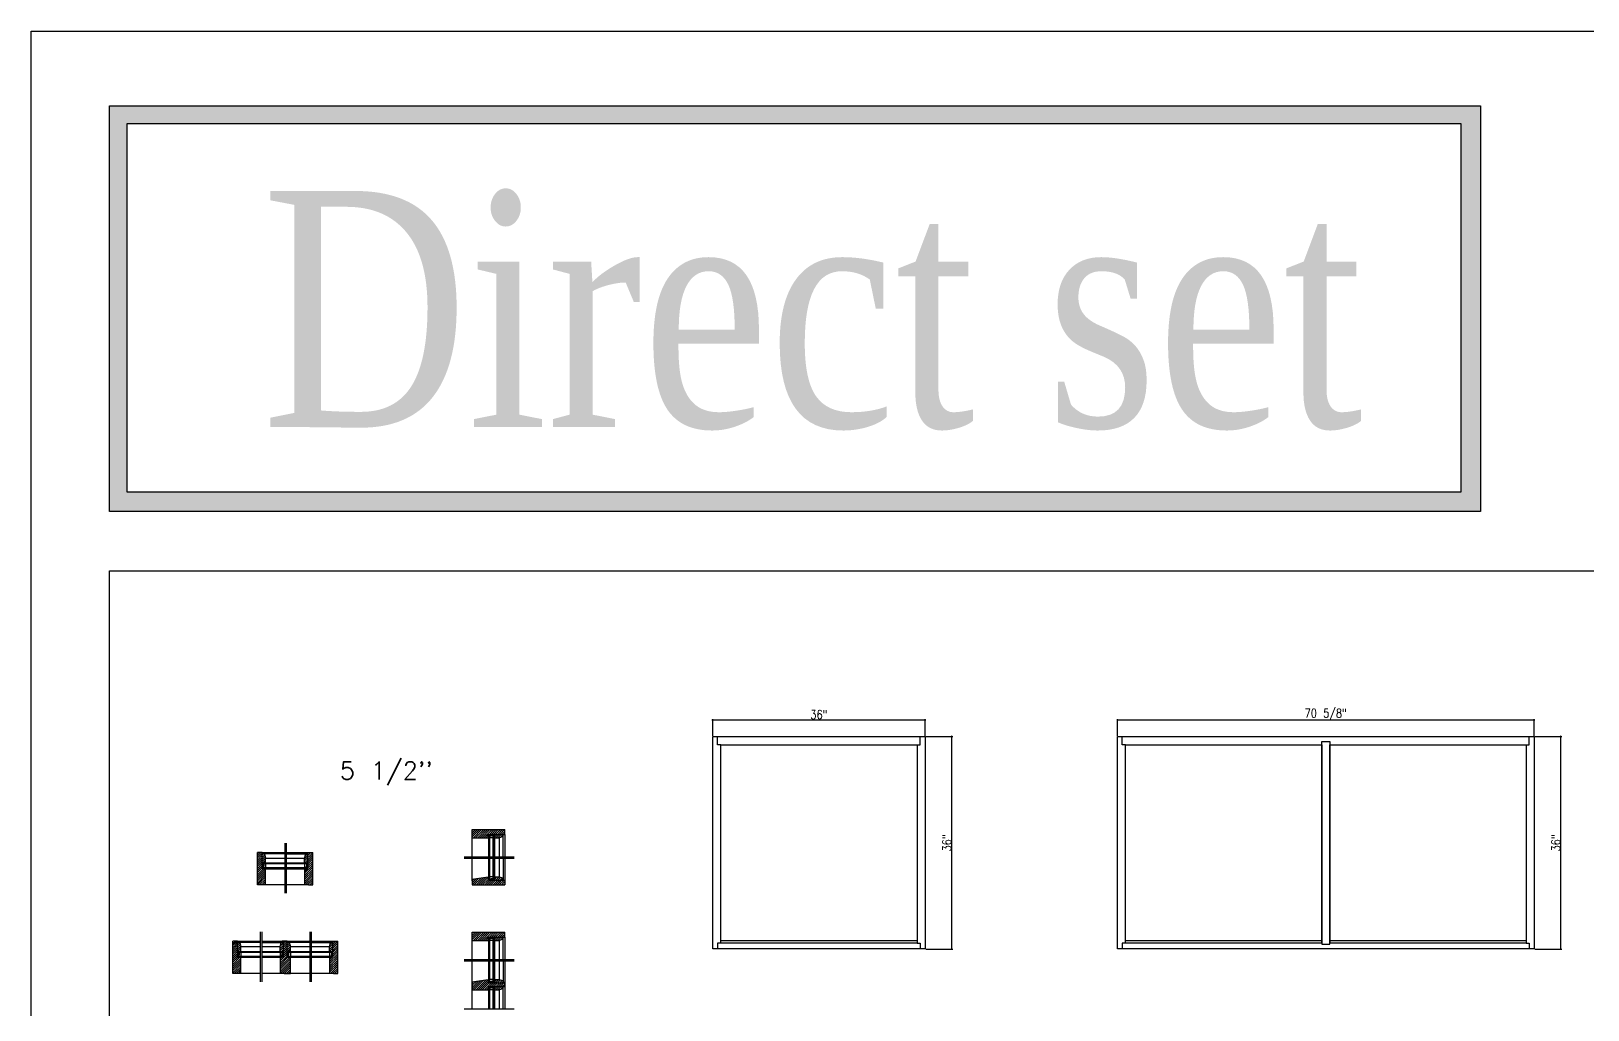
# Model space of a CAD drawing. Header units: inches. Extents: x 1985 to 11287, y 379 to 3234.
# Drawn here: x 8345 to 8608.8, y 1003.9 to 1169.7 of the extents above; entities that cross this region are included whole.
import ezdxf

# ---------------------------------------------------------------- set-up
doc = ezdxf.new("R2010")
doc.units = ezdxf.units.IN
doc.header["$MEASUREMENT"] = 0
doc.layers.get('0').update_dxf_attribs({"linetype": 'CONTINUOUS'})
doc.layers.get('Defpoints').update_dxf_attribs({"linetype": 'CONTINUOUS'})
for name, color, linetype in [('COTE1-1 99', 7, 'CONTINUOUS'), ('detail 99', 30, 'CONTINUOUS'), ('elevation 99', 7, 'CONTINUOUS'), ('glass 99', 6, 'CONTINUOUS'), ('glazing tape 99', 7, 'CONTINUOUS'), ('hatch 99', 1, 'CONTINUOUS'), ('separation 99', 3, 'CONTINUOUS'), ('wood detail 99', 7, 'CONTINUOUS')]:
    doc.layers.add(name, color=color, linetype=linetype)
doc.styles.get("Standard").update_dxf_attribs({"font": 'txt.shx', "width": 0.8})
doc.styles.add('Times', font='times.ttf', dxfattribs={"width": 0.8})
doc.dimstyles.new('Elevation', dxfattribs={"dimscale": 2, "dimtxt": 0.75, "dimasz": 0.0625, "dimexe": 0.0625, "dimexo": 0.0625, "dimgap": 0.0625, "dimtad": 1, "dimdec": 5, "dimzin": 0, "dimdsep": 46, "dimlunit": 5, "dimtxsty": 'Standard', "dimblk1": 'OBLIQUE', "dimblk2": 'OBLIQUE', "dimsah": 1, "dimcen": 2, "dimdle": 0.0625, "dimclrd": 1, "dimclre": 1, "dimadec": 1, "dimazin": 0, "dimtfac": 0.375, "dimtdec": 5, "dimtmove": 0, "dimatfit": 3, "dimldrblk": 'OBLIQUE', "dimfxl": 1, "dimfrac": 2, "dimtolj": 1, "dimtzin": 0, "dimarcsym": 0})
pattern_1 = [(45, (8056.90585, 887.4128), (-0.1767767, 0.1767767), [])]
pattern_2 = [(45, (8074.6241, 887.4128), (-0.1767767, 0.1767767), [])]
pattern_3 = [(45, (8070.4631, 887.4128), (-0.1767767, 0.1767767), [])]

# ---------------------------------------------------------------- blocks, each defined once
blk = doc.blocks.new('_OBLIQUE')
at = {"color": 0, "linetype": 'ByBlock'}
blk.add_line((-0.5, -0.5), (0.5, 0.5), dxfattribs=at)
blk = doc.blocks.new('*D8')
at = {"layer": 'COTE1-1 99', "color": 1, "lineweight": -2, "transparency": 16777216}
for p, q in [((8460.36, 1053.01), (8496.61, 1053.01)), ((8460.49, 1050.29), (8460.49, 1053.13)), ((8496.49, 1050.29), (8496.49, 1053.13))]:
    blk.add_line(p, q, dxfattribs=at)
at = {"layer": 'Defpoints', "color": 0, "transparency": 16777216}
for p in [(8496.49, 1053.01), (8460.49, 1050.16), (8496.49, 1050.16)]:
    blk.add_point(p, dxfattribs=at)
at = {"layer": 'COTE1-1 99', "color": 1, "lineweight": -2, "transparency": 16777216, "xscale": 0.125, "yscale": 0.125, "zscale": 0.125, "rotation": 180}
blk.add_blockref('_OBLIQUE', (8460.49, 1053.01), dxfattribs=at)
at = {"layer": 'COTE1-1 99', "color": 1, "lineweight": -2, "transparency": 16777216, "xscale": 0.125, "yscale": 0.125, "zscale": 0.125}
blk.add_blockref('_OBLIQUE', (8496.49, 1053.01), dxfattribs=at)
at = {"layer": 'COTE1-1 99', "color": 0, "transparency": 16777216, "insert": (8478.49, 1053.88), "char_height": 1.5, "attachment_point": 5}
blk.add_mtext('\\A1;36"', dxfattribs=at)
blk = doc.blocks.new('*D9')
at = {"layer": 'COTE1-1 99', "color": 1, "lineweight": -2, "transparency": 16777216}
for p, q in [((8496.61, 1050.16), (8501.16, 1050.16)), ((8501.04, 1014.04), (8501.04, 1050.29)), ((8496.61, 1014.16), (8501.16, 1014.16))]:
    blk.add_line(p, q, dxfattribs=at)
at = {"layer": 'Defpoints', "color": 0, "transparency": 16777216}
for p in [(8496.49, 1050.16), (8501.04, 1050.16), (8496.49, 1014.16)]:
    blk.add_point(p, dxfattribs=at)
at = {"layer": 'COTE1-1 99', "color": 1, "lineweight": -2, "transparency": 16777216, "xscale": 0.125, "yscale": 0.125, "zscale": 0.125}
for p, rotation in [((8501.04, 1050.16), 90), ((8501.04, 1014.16), 270)]:
    blk.add_blockref('_OBLIQUE', p, dxfattribs=dict(at, rotation=rotation))
at = {"layer": 'COTE1-1 99', "color": 0, "transparency": 16777216, "insert": (8500.16, 1032.16), "char_height": 1.5, "attachment_point": 5, "rotation": 90}
blk.add_mtext('\\A1;36"', dxfattribs=at)
blk = doc.blocks.new('*D10')
at = {"layer": 'COTE1-1 99', "color": 1, "lineweight": -2, "transparency": 16777216}
for p, q in [((8528.95, 1053.01), (8599.82, 1053.01)), ((8529.07, 1050.29), (8529.07, 1053.13)), ((8599.7, 1050.29), (8599.7, 1053.13))]:
    blk.add_line(p, q, dxfattribs=at)
at = {"layer": 'Defpoints', "color": 0, "transparency": 16777216}
for p in [(8599.7, 1053.01), (8529.07, 1050.16), (8599.7, 1050.16)]:
    blk.add_point(p, dxfattribs=at)
at = {"layer": 'COTE1-1 99', "color": 1, "lineweight": -2, "transparency": 16777216, "xscale": 0.125, "yscale": 0.125, "zscale": 0.125, "rotation": 180}
blk.add_blockref('_OBLIQUE', (8529.07, 1053.01), dxfattribs=at)
at = {"layer": 'COTE1-1 99', "color": 1, "lineweight": -2, "transparency": 16777216, "xscale": 0.125, "yscale": 0.125, "zscale": 0.125}
blk.add_blockref('_OBLIQUE', (8599.7, 1053.01), dxfattribs=at)
at = {"layer": 'COTE1-1 99', "color": 0, "transparency": 16777216, "insert": (8564.39, 1053.88), "char_height": 1.5, "attachment_point": 5}
blk.add_mtext('\\A1;70 5/8"', dxfattribs=at)
blk = doc.blocks.new('*D12')
at = {"layer": 'COTE1-1 99', "color": 1, "lineweight": -2, "transparency": 16777216}
for p, q in [((8599.82, 1050.16), (8604.38, 1050.16)), ((8604.25, 1014.04), (8604.25, 1050.29)), ((8599.82, 1014.16), (8604.38, 1014.16))]:
    blk.add_line(p, q, dxfattribs=at)
at = {"layer": 'Defpoints', "color": 0, "transparency": 16777216}
for p in [(8599.7, 1050.16), (8604.25, 1050.16), (8599.7, 1014.16)]:
    blk.add_point(p, dxfattribs=at)
at = {"layer": 'COTE1-1 99', "color": 1, "lineweight": -2, "transparency": 16777216, "xscale": 0.125, "yscale": 0.125, "zscale": 0.125}
for p, rotation in [((8604.25, 1050.16), 90), ((8604.25, 1014.16), 270)]:
    blk.add_blockref('_OBLIQUE', p, dxfattribs=dict(at, rotation=rotation))
at = {"layer": 'COTE1-1 99', "color": 0, "transparency": 16777216, "insert": (8603.38, 1032.16), "char_height": 1.5, "attachment_point": 5, "rotation": 90}
blk.add_mtext('\\A1;36"', dxfattribs=at)

msp = doc.modelspace()

# ---------------------------------------------------------------- hatches: boundary and pattern name
at = {"layer": 'glazing tape 99'}
h = msp.add_hatch(color=7, dxfattribs=at)
h.paths.add_polyline_path([(8423.488349, 1033.520261), (8423.425849, 1033.520261), (8423.425849, 1033.020261), (8423.488349, 1033.020261), (8423.488349, 1033.057153)])
h.paths.add_polyline_path([(8422.550849, 1033.520261), (8422.488349, 1033.520261), (8422.488349, 1033.020261), (8422.550849, 1033.020261)])
h = msp.add_hatch(color=7, dxfattribs=at)
h.paths.add_polyline_path([(8384.198121, 1028.764176), (8384.198121, 1028.701676), (8384.698121, 1028.701676), (8384.698121, 1028.764176), (8384.661229, 1028.764176)])
h.paths.add_polyline_path([(8384.198121, 1027.826676), (8384.198121, 1027.764176), (8384.698121, 1027.764176), (8384.698121, 1027.826676)])
h = msp.add_hatch(color=7, dxfattribs=at)
h.paths.add_polyline_path([(8391.36606, 1028.764176), (8391.329167, 1028.764176), (8391.329167, 1028.701676), (8391.829167, 1028.701676), (8391.829167, 1028.764176)])
h.paths.add_polyline_path([(8391.329167, 1027.826676), (8391.329167, 1027.764176), (8391.610477, 1027.764176), (8391.829167, 1027.764176), (8391.829167, 1027.826676)])
h = msp.add_hatch(color=7, dxfattribs=at)
h.paths.add_polyline_path([(8423.488349, 1026.352322), (8423.488349, 1026.389214), (8423.425849, 1026.389214), (8423.425849, 1025.889214), (8423.488349, 1025.889214)])
h.paths.add_polyline_path([(8422.550849, 1026.389214), (8422.488349, 1026.389214), (8422.488349, 1026.107905), (8422.488349, 1025.889214), (8422.550849, 1025.889214)])
h = msp.add_hatch(color=7, dxfattribs=at)
h.paths.add_polyline_path([(8423.488349, 1016.124756), (8423.425849, 1016.124756), (8423.425849, 1015.624756), (8423.488349, 1015.624756), (8423.488349, 1015.661648)])
h.paths.add_polyline_path([(8422.550849, 1016.124756), (8422.488349, 1016.124756), (8422.488349, 1015.624756), (8422.550849, 1015.624756)])
h = msp.add_hatch(color=7, dxfattribs=at)
h.paths.add_polyline_path([(8380.037131, 1013.762787), (8380.037131, 1013.700287), (8380.537131, 1013.700287), (8380.537131, 1013.762787), (8380.500238, 1013.762787)])
h.paths.add_polyline_path([(8380.037131, 1012.825287), (8380.037131, 1012.762787), (8380.537131, 1012.762787), (8380.537131, 1012.825287)])
h = msp.add_hatch(color=7, dxfattribs=at)
h.paths.add_polyline_path([(8387.205069, 1013.762787), (8387.168177, 1013.762787), (8387.168177, 1013.700287), (8387.668177, 1013.700287), (8387.668177, 1013.762787)])
h.paths.add_polyline_path([(8387.168177, 1012.825287), (8387.168177, 1012.762787), (8387.449487, 1012.762787), (8387.668177, 1012.762787), (8387.668177, 1012.825287)])
h = msp.add_hatch(color=7, dxfattribs=at)
h.paths.add_polyline_path([(8388.418204, 1013.762787), (8388.418204, 1013.700287), (8388.918204, 1013.700287), (8388.918204, 1013.762787), (8388.881312, 1013.762787)])
h.paths.add_polyline_path([(8388.418204, 1012.825287), (8388.418204, 1012.762787), (8388.918204, 1012.762787), (8388.918204, 1012.825287)])
h = msp.add_hatch(color=7, dxfattribs=at)
h.paths.add_polyline_path([(8395.586143, 1013.762787), (8395.549251, 1013.762787), (8395.549251, 1013.700287), (8396.049251, 1013.700287), (8396.049251, 1013.762787)])
h.paths.add_polyline_path([(8395.549251, 1012.825287), (8395.549251, 1012.762787), (8395.83056, 1012.762787), (8396.049251, 1012.762787), (8396.049251, 1012.825287)])
h = msp.add_hatch(color=7, dxfattribs=at)
h.paths.add_polyline_path([(8423.488349, 1008.956817), (8423.488349, 1008.993709), (8423.425849, 1008.993709), (8423.425849, 1008.493709), (8423.488349, 1008.493709)])
h.paths.add_polyline_path([(8422.550849, 1008.993709), (8422.488349, 1008.993709), (8422.488349, 1008.7124), (8422.488349, 1008.493709), (8422.550849, 1008.493709)])
h = msp.add_hatch(color=7, dxfattribs=at)
h.paths.add_polyline_path([(8423.488349, 1007.743682), (8423.425849, 1007.743682), (8423.425849, 1007.243682), (8423.488349, 1007.243682), (8423.488349, 1007.280575)])
h.paths.add_polyline_path([(8422.550849, 1007.743682), (8422.488349, 1007.743682), (8422.488349, 1007.243682), (8422.550849, 1007.243682)])
at = {"layer": 'hatch 99'}
h = msp.add_hatch(dxfattribs=at)
h.set_pattern_fill('ANSI31', color=256, scale=2, style=0)
h.set_pattern_definition(pattern_1)
h.paths.add_polyline_path([(8422.488349, 1033.020261), (8422.488349, 1033.582753), (8425.238361, 1033.582753), (8425.238361, 1034.395261), (8419.738361, 1034.395261), (8419.738361, 1033.020261)])
h = msp.add_hatch(dxfattribs=at)
h.set_pattern_fill('ANSI31', color=256, scale=2, style=0)
h.set_pattern_definition([(45, (8755.11508, 1560.61708), (-0.1767767, 0.1767767), [])])
h.paths.add_polyline_path([(8424.988349, 1033.582753), (8423.488349, 1033.582753), (8423.488349, 1033.057153), (8423.488349, 1033.020261), (8424.30017, 1033.020261), (8424.988349, 1033.207753)])
h = msp.add_hatch(dxfattribs=at)
h.set_pattern_fill('ANSI31', color=256, scale=2, style=0)
h.set_pattern_definition(pattern_2)
h.paths.add_polyline_path([(8384.698121, 1027.764176), (8384.135629, 1027.764176), (8384.135629, 1030.514188), (8383.323121, 1030.514188), (8383.323121, 1025.014188), (8384.698121, 1025.014188)])
h = msp.add_hatch(dxfattribs=at)
h.set_pattern_fill('ANSI31', color=256, scale=2, style=0)
h.set_pattern_definition(pattern_2)
h.paths.add_polyline_path([(8384.135629, 1030.264176), (8384.135629, 1028.764176), (8384.661229, 1028.764176), (8384.698121, 1028.764176), (8384.698121, 1029.575997), (8384.510629, 1030.264176)])
h = msp.add_hatch(dxfattribs=at)
h.set_pattern_fill('ANSI31', color=256, scale=2, style=0)
h.set_pattern_definition(pattern_2)
h.paths.add_polyline_path([(8391.329167, 1029.575997), (8391.329167, 1028.764176), (8391.533949, 1028.764176), (8391.89166, 1028.764176), (8391.89166, 1030.264176), (8391.51666, 1030.264176)], flags=17)
h.paths.add_polyline_path([(8392.704194, 1030.514188), (8391.89166, 1030.514188), (8391.89166, 1029.365988), (8391.89166, 1027.764176), (8391.329167, 1027.764176), (8391.329167, 1025.014188), (8392.007553, 1025.014188), (8392.704194, 1025.014188)])
h = msp.add_hatch(dxfattribs=at)
h.set_pattern_fill('ANSI31', color=256, scale=2, style=0)
h.set_pattern_definition(pattern_1)
h.paths.add_polyline_path([(8425.238361, 1025.826722), (8424.090161, 1025.826722), (8422.488349, 1025.826722), (8422.488349, 1026.389214), (8419.738361, 1026.014188), (8419.738361, 1025.710829), (8419.738361, 1025.014188), (8425.238361, 1025.014188)])
h.paths.add_polyline_path([(8424.988349, 1026.201722), (8424.30017, 1026.389214), (8423.488349, 1026.389214), (8423.488349, 1026.184432), (8423.488349, 1025.826722), (8424.988349, 1025.826722)], flags=17)
h = msp.add_hatch(dxfattribs=at)
h.set_pattern_fill('ANSI31', color=256, scale=2, style=0)
h.set_pattern_definition([(45, (8056.90585, 870.01728), (-0.1767767, 0.1767767), [])])
h.paths.add_polyline_path([(8422.488349, 1015.624756), (8422.488349, 1016.187248), (8425.238361, 1016.187248), (8425.238361, 1016.999756), (8419.738361, 1016.999756), (8419.738361, 1015.624756)])
h = msp.add_hatch(dxfattribs=at)
h.set_pattern_fill('ANSI31', color=256, scale=2, style=0)
h.set_pattern_definition([(45, (8755.11508, 1543.22157), (-0.1767767, 0.1767767), [])])
h.paths.add_polyline_path([(8424.988349, 1016.187248), (8423.488349, 1016.187248), (8423.488349, 1015.661648), (8423.488349, 1015.624756), (8424.30017, 1015.624756), (8424.988349, 1015.812248)])
h = msp.add_hatch(dxfattribs=at)
h.set_pattern_fill('ANSI31', color=256, scale=2, style=0)
h.set_pattern_definition(pattern_3)
h.paths.add_polyline_path([(8380.537131, 1012.762787), (8379.974638, 1012.762787), (8379.974638, 1015.512798), (8379.162131, 1015.512798), (8379.162131, 1010.012798), (8380.537131, 1010.012798)])
h = msp.add_hatch(dxfattribs=at)
h.set_pattern_fill('ANSI31', color=256, scale=2, style=0)
h.set_pattern_definition(pattern_3)
h.paths.add_polyline_path([(8379.974638, 1015.262787), (8379.974638, 1013.762787), (8380.500238, 1013.762787), (8380.537131, 1013.762787), (8380.537131, 1014.574608), (8380.349638, 1015.262787)])
h = msp.add_hatch(dxfattribs=at)
h.set_pattern_fill('ANSI31', color=256, scale=2, style=0)
h.set_pattern_definition(pattern_3)
h.paths.add_polyline_path([(8387.730669, 1015.262787), (8387.355669, 1015.262787), (8387.168177, 1014.574608), (8387.168177, 1013.762787), (8387.372959, 1013.762787), (8387.730669, 1013.762787)])
h.paths.add_polyline_path([(8388.355712, 1015.512798), (8387.730669, 1015.512798), (8387.730669, 1014.364598), (8387.730669, 1012.762787), (8387.168177, 1012.762787), (8387.168177, 1010.012798), (8387.846562, 1010.012798), (8388.918204, 1010.012798), (8388.918204, 1012.762787), (8388.355712, 1012.762787)])
h.paths.add_polyline_path([(8388.918204, 1014.574608), (8388.730712, 1015.262787), (8388.355712, 1015.262787), (8388.355712, 1013.762787), (8388.881312, 1013.762787), (8388.918204, 1013.762787)], flags=17)
h = msp.add_hatch(dxfattribs=at)
h.set_pattern_fill('ANSI31', color=256, scale=2, style=0)
h.set_pattern_definition([(45, (8078.84417, 872.4114), (-0.1767767, 0.1767767), [])])
h.paths.add_polyline_path([(8395.549251, 1014.574608), (8395.549251, 1013.762787), (8395.754032, 1013.762787), (8396.111743, 1013.762787), (8396.111743, 1015.262787), (8395.736743, 1015.262787)])
h.paths.add_polyline_path([(8396.924277, 1015.512798), (8396.111743, 1015.512798), (8396.111743, 1014.364598), (8396.111743, 1012.762787), (8395.549251, 1012.762787), (8395.549251, 1010.012798), (8396.227636, 1010.012798), (8396.924277, 1010.012798)])
h = msp.add_hatch(dxfattribs=at)
h.set_pattern_fill('ANSI31', color=256, scale=2, style=0)
h.set_pattern_definition(pattern_2)
h.paths.add_polyline_path([(8422.488349, 1007.806175), (8425.238361, 1007.806175), (8425.238361, 1008.431217), (8424.090161, 1008.431217), (8422.488349, 1008.431217), (8422.488349, 1008.993709), (8419.738361, 1008.618682), (8419.738361, 1007.243682), (8422.488349, 1007.243682)])
h.paths.add_polyline_path([(8424.988349, 1008.431217), (8424.988349, 1008.806217), (8424.30017, 1008.993709), (8423.488349, 1008.993709), (8423.488349, 1008.788927), (8423.488349, 1008.431217)], flags=16)
h = msp.add_hatch(dxfattribs=at)
h.set_pattern_fill('ANSI31', color=256, scale=2, style=0)
h.set_pattern_definition([(45, (8755.11508, 1534.8405), (-0.1767767, 0.1767767), [])])
h.paths.add_polyline_path([(8424.988349, 1007.806175), (8423.488349, 1007.806175), (8423.488349, 1007.280575), (8423.488349, 1007.243682), (8424.30017, 1007.243682), (8424.988349, 1007.431175)])
at = {"layer": 'separation 99'}
h = msp.add_hatch(color=256, dxfattribs=at)
h.paths.add_polyline_path([(8358.251435, 1157.024259), (8358.251435, 1088.325818), (8590.625099, 1088.325818), (8590.625099, 1157.024259)])
h.paths.add_polyline_path([(8587.264822, 1154.039083), (8587.264822, 1091.583681), (8361.236611, 1091.583681), (8361.236611, 1154.039083)], flags=16)

# ---------------------------------------------------------------- linework, layer by layer
at = {"layer": 'elevation 99'}
for p, q in [((8460.485542, 1050.164872), (8496.485542, 1050.164872)), ((8460.485542, 1014.164872), (8460.485542, 1050.164872)), ((8461.296863, 1048.789872), (8461.296863, 1050.164872)), ((8495.674222, 1048.789872), (8495.674222, 1050.164872)), ((8496.485542, 1050.164872), (8496.485542, 1014.164872)), ((8529.074327, 1050.164872), (8599.699327, 1050.164872)), ((8529.074327, 1014.164872), (8529.074327, 1050.164872)), ((8529.885647, 1048.789872), (8529.885647, 1050.164872)), ((8598.888006, 1048.789872), (8598.888006, 1050.164872)), ((8599.699327, 1050.164872), (8599.699327, 1014.164872)), ((8461.859363, 1048.789872), (8461.296863, 1048.789872)), ((8461.859363, 1048.789872), (8495.111722, 1048.789872)), ((8461.860542, 1015.164872), (8461.859363, 1048.789872)), ((8495.111722, 1048.789872), (8495.110542, 1015.164872)), ((8495.111722, 1048.789872), (8495.674222, 1048.789872)), ((8530.448147, 1048.789872), (8529.885647, 1048.789872)), ((8530.448147, 1048.789872), (8563.700506, 1048.789872)), ((8530.449327, 1015.164872), (8530.448147, 1048.789872)), ((8563.700506, 1048.789872), (8563.69932, 1014.977372)), ((8563.699327, 1049.352372), (8565.074327, 1049.352372)), ((8563.699327, 1015.164872), (8563.699327, 1049.352372)), ((8565.073147, 1048.789872), (8598.325506, 1048.789872)), ((8565.074333, 1014.977372), (8565.073147, 1048.789872)), ((8565.074327, 1049.352372), (8565.074327, 1015.164872)), ((8598.325506, 1048.789872), (8598.324327, 1015.164872)), ((8598.325506, 1048.789872), (8598.888006, 1048.789872)), ((8496.485542, 1014.164872), (8460.485542, 1014.164872)), ((8461.860542, 1015.164872), (8461.298042, 1015.164872)), ((8461.298042, 1015.164872), (8461.298042, 1014.164872)), ((8495.110542, 1015.539872), (8461.860542, 1015.539872)), ((8495.110542, 1015.164872), (8461.860542, 1015.164872)), ((8495.110542, 1015.164872), (8495.673042, 1015.164872)), ((8495.673042, 1015.164872), (8495.673042, 1014.164872)), ((8565.074327, 1014.164872), (8529.074327, 1014.164872)), ((8530.449327, 1015.164872), (8529.886827, 1015.164872)), ((8529.886827, 1015.164872), (8529.886827, 1014.164872)), ((8563.699327, 1015.539872), (8530.449327, 1015.539872)), ((8563.699327, 1015.164872), (8530.449327, 1015.164872)), ((8563.69932, 1014.977372), (8565.074333, 1014.977372)), ((8599.699327, 1014.164872), (8563.699327, 1014.164872)), ((8598.324327, 1015.539872), (8565.074327, 1015.539872)), ((8598.324327, 1015.164872), (8565.074327, 1015.164872)), ((8598.324327, 1015.164872), (8598.886827, 1015.164872)), ((8598.886827, 1015.164872), (8598.886827, 1014.164872))]:
    msp.add_line(p, q, dxfattribs=at)
at = {"layer": 'glass 99', "color": 6}
for p, q in [((8422.550849, 1033.520261), (8422.550849, 1029.752648)), ((8422.550849, 1033.489053), (8423.425849, 1033.489053)), ((8422.675849, 1033.489053), (8422.675849, 1029.752648)), ((8422.705841, 1033.332733), (8422.675849, 1033.23935)), ((8423.300849, 1033.020261), (8422.675849, 1033.020261)), ((8422.705841, 1033.332733), (8422.925849, 1033.332733)), ((8423.270858, 1033.332733), (8422.925849, 1033.332733)), ((8423.270858, 1033.332733), (8423.300849, 1033.23935)), ((8423.300849, 1029.752648), (8423.300849, 1033.489053)), ((8423.425849, 1029.752648), (8423.425849, 1033.520261)), ((8422.550849, 1029.502648), (8422.550849, 1026.112688)), ((8422.675849, 1029.502648), (8422.675849, 1025.920422)), ((8423.300849, 1025.920422), (8423.300849, 1029.502648)), ((8423.425849, 1025.889214), (8423.425849, 1029.502648)), ((8387.965734, 1028.701676), (8384.198121, 1028.701676)), ((8384.198121, 1027.826676), (8387.965734, 1027.826676)), ((8384.229329, 1027.826676), (8384.229329, 1028.701676)), ((8387.965734, 1028.576676), (8384.229329, 1028.576676)), ((8384.229329, 1027.951676), (8387.965734, 1027.951676)), ((8384.385648, 1028.546684), (8384.479031, 1028.576676)), ((8384.385648, 1028.546684), (8384.385648, 1028.201676)), ((8384.385648, 1027.981667), (8384.385648, 1028.201676)), ((8384.385648, 1027.981667), (8384.479031, 1027.951676)), ((8384.698121, 1028.576676), (8384.698121, 1027.951676)), ((8391.829167, 1028.701676), (8388.215734, 1028.701676)), ((8391.79796, 1028.576676), (8388.215734, 1028.576676)), ((8388.215734, 1027.951676), (8391.79796, 1027.951676)), ((8388.215734, 1027.826676), (8391.605694, 1027.826676)), ((8391.329167, 1028.576676), (8391.329167, 1027.951676)), ((8391.64164, 1028.546684), (8391.548257, 1028.576676)), ((8391.64164, 1027.981667), (8391.548257, 1027.951676)), ((8391.64164, 1028.546684), (8391.64164, 1028.201676)), ((8391.64164, 1027.981667), (8391.64164, 1028.201676)), ((8391.79796, 1027.826676), (8391.79796, 1028.701676)), ((8423.300849, 1026.389214), (8422.675849, 1026.389214)), ((8422.550849, 1025.920422), (8423.425849, 1025.920422)), ((8422.705841, 1026.076742), (8422.675849, 1026.170124)), ((8422.705841, 1026.076742), (8422.925849, 1026.076742)), ((8423.270858, 1026.076742), (8422.925849, 1026.076742)), ((8423.270858, 1026.076742), (8423.300849, 1026.170124)), ((8422.550849, 1016.124756), (8422.550849, 1012.357142)), ((8422.550849, 1016.093548), (8423.425849, 1016.093548)), ((8422.675849, 1016.093548), (8422.675849, 1012.357142)), ((8422.705841, 1015.937228), (8422.675849, 1015.843845)), ((8422.705841, 1015.937228), (8422.925849, 1015.937228)), ((8423.270858, 1015.937228), (8422.925849, 1015.937228)), ((8423.270858, 1015.937228), (8423.300849, 1015.843845)), ((8423.300849, 1012.357142), (8423.300849, 1016.093548)), ((8423.425849, 1012.357142), (8423.425849, 1016.124756)), ((8383.804744, 1013.700287), (8380.037131, 1013.700287)), ((8380.068338, 1012.825287), (8380.068338, 1013.700287)), ((8383.804744, 1013.575287), (8380.068338, 1013.575287)), ((8380.224658, 1013.545295), (8380.318041, 1013.575287)), ((8380.224658, 1013.545295), (8380.224658, 1013.200287)), ((8380.224658, 1012.980278), (8380.224658, 1013.200287)), ((8380.537131, 1013.575287), (8380.537131, 1012.950287)), ((8387.668177, 1013.700287), (8384.054744, 1013.700287)), ((8387.636969, 1013.575287), (8384.054744, 1013.575287)), ((8387.168177, 1013.575287), (8387.168177, 1012.950287)), ((8387.48065, 1013.545295), (8387.387267, 1013.575287)), ((8387.48065, 1013.545295), (8387.48065, 1013.200287)), ((8387.48065, 1012.980278), (8387.48065, 1013.200287)), ((8387.636969, 1012.825287), (8387.636969, 1013.700287)), ((8392.185817, 1013.700287), (8388.418204, 1013.700287)), ((8388.449412, 1012.825287), (8388.449412, 1013.700287)), ((8392.185817, 1013.575287), (8388.449412, 1013.575287)), ((8388.605731, 1013.545295), (8388.699114, 1013.575287)), ((8388.605731, 1013.545295), (8388.605731, 1013.200287)), ((8388.605731, 1012.980278), (8388.605731, 1013.200287)), ((8388.918204, 1013.575287), (8388.918204, 1012.950287)), ((8396.049251, 1013.700287), (8392.435817, 1013.700287)), ((8396.018043, 1013.575287), (8392.435817, 1013.575287)), ((8395.549251, 1013.575287), (8395.549251, 1012.950287)), ((8395.861723, 1013.545295), (8395.76834, 1013.575287)), ((8395.861723, 1013.545295), (8395.861723, 1013.200287)), ((8395.861723, 1012.980278), (8395.861723, 1013.200287)), ((8396.018043, 1012.825287), (8396.018043, 1013.700287)), ((8423.300849, 1015.624756), (8422.675849, 1015.624756)), ((8380.037131, 1012.825287), (8383.804744, 1012.825287)), ((8380.068338, 1012.950287), (8383.804744, 1012.950287)), ((8380.224658, 1012.980278), (8380.318041, 1012.950287)), ((8384.054744, 1012.950287), (8387.636969, 1012.950287)), ((8384.054744, 1012.825287), (8387.444704, 1012.825287)), ((8387.48065, 1012.980278), (8387.387267, 1012.950287)), ((8388.418204, 1012.825287), (8392.185817, 1012.825287)), ((8388.449412, 1012.950287), (8392.185817, 1012.950287)), ((8388.605731, 1012.980278), (8388.699114, 1012.950287)), ((8392.435817, 1012.950287), (8396.018043, 1012.950287)), ((8392.435817, 1012.825287), (8395.825777, 1012.825287)), ((8395.861723, 1012.980278), (8395.76834, 1012.950287)), ((8422.550849, 1012.107142), (8422.550849, 1008.717183)), ((8422.675849, 1012.107142), (8422.675849, 1008.524917)), ((8423.300849, 1008.524917), (8423.300849, 1012.107142)), ((8423.425849, 1008.493709), (8423.425849, 1012.107142)), ((8422.550849, 1008.524917), (8423.425849, 1008.524917)), ((8423.300849, 1008.993709), (8422.675849, 1008.993709)), ((8422.705841, 1008.681237), (8422.675849, 1008.774619)), ((8422.705841, 1008.681237), (8422.925849, 1008.681237)), ((8423.270858, 1008.681237), (8422.925849, 1008.681237)), ((8423.270858, 1008.681237), (8423.300849, 1008.774619)), ((8422.550849, 1007.743682), (8422.550849, 1003.976069)), ((8422.550849, 1007.712475), (8423.425849, 1007.712475)), ((8422.675849, 1007.712475), (8422.675849, 1003.976069)), ((8422.705841, 1007.556155), (8422.675849, 1007.462772)), ((8423.300849, 1007.243682), (8422.675849, 1007.243682)), ((8422.705841, 1007.556155), (8422.925849, 1007.556155)), ((8423.270858, 1007.556155), (8422.925849, 1007.556155)), ((8423.270858, 1007.556155), (8423.300849, 1007.462772)), ((8423.300849, 1003.976069), (8423.300849, 1007.712475)), ((8423.425849, 1003.976069), (8423.425849, 1007.743682))]:
    msp.add_line(p, q, dxfattribs=at)
at = {"layer": 'glazing tape 99'}
for p, q in [((8422.488349, 1033.520261), (8422.550849, 1033.520261)), ((8422.488349, 1033.020261), (8422.550849, 1033.020261)), ((8422.550849, 1033.021439), (8422.550849, 1033.520261)), ((8423.425849, 1033.520261), (8423.425849, 1033.020261)), ((8384.198121, 1028.701676), (8384.698121, 1028.701676)), ((8384.696943, 1027.826676), (8384.198121, 1027.826676)), ((8384.198121, 1027.764176), (8384.198121, 1027.826676)), ((8384.698121, 1027.764176), (8384.698121, 1027.826676)), ((8391.329167, 1028.701676), (8391.329167, 1028.764176)), ((8391.329167, 1028.701676), (8391.829167, 1028.701676)), ((8391.329167, 1027.764176), (8391.329167, 1027.826676)), ((8391.330345, 1027.826676), (8391.829167, 1027.826676)), ((8391.829167, 1027.764176), (8391.829167, 1027.826676)), ((8422.488349, 1026.389214), (8422.550849, 1026.389214)), ((8422.550849, 1026.388036), (8422.550849, 1025.889214)), ((8423.425849, 1026.389214), (8423.488349, 1026.389214)), ((8423.425849, 1026.389214), (8423.425849, 1025.889214)), ((8422.488349, 1025.889214), (8422.550849, 1025.889214)), ((8422.488349, 1016.124756), (8422.550849, 1016.124756)), ((8422.550849, 1015.625934), (8422.550849, 1016.124756)), ((8423.425849, 1016.124756), (8423.425849, 1015.624756)), ((8380.037131, 1013.700287), (8380.537131, 1013.700287)), ((8387.168177, 1013.700287), (8387.168177, 1013.762787)), ((8387.168177, 1013.700287), (8387.668177, 1013.700287)), ((8388.418204, 1013.700287), (8388.918204, 1013.700287)), ((8395.549251, 1013.700287), (8395.549251, 1013.762787)), ((8395.549251, 1013.700287), (8396.049251, 1013.700287)), ((8422.488349, 1015.624756), (8422.550849, 1015.624756)), ((8380.535953, 1012.825287), (8380.037131, 1012.825287)), ((8380.037131, 1012.762787), (8380.037131, 1012.825287)), ((8380.537131, 1012.762787), (8380.537131, 1012.825287)), ((8387.168177, 1012.762787), (8387.168177, 1012.825287)), ((8387.169355, 1012.825287), (8387.668177, 1012.825287)), ((8387.668177, 1012.762787), (8387.668177, 1012.825287)), ((8388.917026, 1012.825287), (8388.418204, 1012.825287)), ((8388.418204, 1012.762787), (8388.418204, 1012.825287)), ((8388.918204, 1012.762787), (8388.918204, 1012.825287)), ((8395.549251, 1012.762787), (8395.549251, 1012.825287)), ((8395.550428, 1012.825287), (8396.049251, 1012.825287)), ((8396.049251, 1012.762787), (8396.049251, 1012.825287)), ((8422.488349, 1008.993709), (8422.550849, 1008.993709)), ((8422.488349, 1008.493709), (8422.550849, 1008.493709)), ((8422.550849, 1008.992531), (8422.550849, 1008.493709)), ((8423.425849, 1008.993709), (8423.488349, 1008.993709)), ((8423.425849, 1008.993709), (8423.425849, 1008.493709)), ((8422.488349, 1007.743682), (8422.550849, 1007.743682)), ((8422.488349, 1007.243682), (8422.550849, 1007.243682)), ((8422.550849, 1007.24486), (8422.550849, 1007.743682)), ((8423.425849, 1007.743682), (8423.425849, 1007.243682))]:
    msp.add_line(p, q, dxfattribs=at)
at = {"layer": 'glazing tape 99', "color": 0}
for p, q in [((8422.550849, 1033.520261), (8422.550849, 1033.020261)), ((8384.198121, 1027.826676), (8384.698121, 1027.826676)), ((8391.829167, 1027.826676), (8391.329167, 1027.826676)), ((8422.550849, 1025.889214), (8422.550849, 1026.389214)), ((8422.550849, 1016.124756), (8422.550849, 1015.624756)), ((8380.037131, 1012.825287), (8380.537131, 1012.825287)), ((8387.668177, 1012.825287), (8387.168177, 1012.825287)), ((8388.418204, 1012.825287), (8388.918204, 1012.825287)), ((8396.049251, 1012.825287), (8395.549251, 1012.825287)), ((8422.550849, 1008.493709), (8422.550849, 1008.993709)), ((8422.550849, 1007.743682), (8422.550849, 1007.243682))]:
    msp.add_line(p, q, dxfattribs=at)
at = {"layer": 'glazing tape 99', "color": 7}
for p, q in [((8423.425849, 1033.520261), (8423.488349, 1033.520261)), ((8423.425849, 1033.020261), (8423.488349, 1033.020261)), ((8384.198121, 1028.701676), (8384.198121, 1028.764176)), ((8384.698121, 1028.701676), (8384.698121, 1028.764176)), ((8391.829167, 1028.701676), (8391.829167, 1028.764176)), ((8423.425849, 1025.889214), (8423.488349, 1025.889214)), ((8423.425849, 1016.124756), (8423.488349, 1016.124756)), ((8380.037131, 1013.700287), (8380.037131, 1013.762787)), ((8380.537131, 1013.700287), (8380.537131, 1013.762787)), ((8387.668177, 1013.700287), (8387.668177, 1013.762787)), ((8388.418204, 1013.700287), (8388.418204, 1013.762787)), ((8388.918204, 1013.700287), (8388.918204, 1013.762787)), ((8396.049251, 1013.700287), (8396.049251, 1013.762787)), ((8423.425849, 1015.624756), (8423.488349, 1015.624756)), ((8423.425849, 1008.493709), (8423.488349, 1008.493709)), ((8423.425849, 1007.743682), (8423.488349, 1007.743682)), ((8423.425849, 1007.243682), (8423.488349, 1007.243682))]:
    msp.add_line(p, q, dxfattribs=at)
at = {"layer": 'separation 99'}
for points in [[(8344.972815, 1169.70626), (8788.245413, 1169.70626), (8788.245413, 761.396953), (8344.972815, 761.396953)], [(8590.625099, 1088.325818), (8358.251435, 1088.325818), (8358.251435, 1157.024259), (8590.625099, 1157.024259)], [(8361.236611, 1154.039083), (8587.264822, 1154.039083), (8587.264822, 1091.583681), (8361.236611, 1091.583681)], [(8358.251435, 1078.231031), (8775.306629, 1078.231031), (8775.306629, 770.769605), (8358.251435, 770.769605)]]:
    msp.add_lwpolyline(points, close=True, dxfattribs=at)
at = {"layer": 'wood detail 99', "color": 0}
for p, q in [((8419.738361, 1034.395261), (8425.238361, 1034.395261)), ((8419.738361, 1029.752648), (8419.738361, 1034.395261)), ((8425.238361, 1033.582753), (8425.238361, 1034.395261)), ((8419.738361, 1033.020261), (8422.488349, 1033.020261)), ((8422.488349, 1033.582753), (8425.238361, 1033.582753)), ((8425.238361, 1033.69817), (8425.238361, 1034.170861)), ((8383.323121, 1025.014188), (8383.323121, 1030.514188)), ((8384.135629, 1030.514188), (8383.323121, 1030.514188)), ((8384.020212, 1030.514188), (8383.547521, 1030.514188)), ((8384.135629, 1027.764176), (8384.135629, 1030.514188)), ((8391.89166, 1027.764176), (8391.89166, 1030.514188)), ((8392.704194, 1025.014188), (8392.704194, 1030.514188)), ((8384.698121, 1025.014188), (8384.698121, 1027.764176)), ((8387.965734, 1025.014188), (8383.323121, 1025.014188)), ((8419.738361, 1025.014188), (8425.238361, 1025.014188)), ((8422.488349, 1025.826722), (8425.238361, 1025.826722)), ((8419.738361, 1016.999756), (8425.238361, 1016.999756)), ((8419.738361, 1012.357142), (8419.738361, 1016.999756)), ((8422.488349, 1016.187248), (8425.238361, 1016.187248)), ((8425.238361, 1016.187248), (8425.238361, 1016.999756)), ((8425.238361, 1016.302665), (8425.238361, 1016.775356)), ((8379.162131, 1010.012798), (8379.162131, 1015.512798)), ((8379.974638, 1015.512798), (8379.162131, 1015.512798)), ((8379.859222, 1015.512798), (8379.386531, 1015.512798)), ((8379.974638, 1012.762787), (8379.974638, 1015.512798)), ((8388.355712, 1015.512798), (8387.543204, 1015.512798)), ((8387.730669, 1012.762787), (8387.730669, 1015.512798)), ((8388.240295, 1015.512798), (8387.767604, 1015.512798)), ((8388.355712, 1012.762787), (8388.355712, 1015.512798)), ((8396.111743, 1012.762787), (8396.111743, 1015.512798)), ((8396.924277, 1010.012798), (8396.924277, 1015.512798)), ((8419.738361, 1015.624756), (8422.488349, 1015.624756)), ((8380.537131, 1010.012798), (8380.537131, 1012.762787)), ((8388.918204, 1010.012798), (8388.918204, 1012.762787)), ((8383.804744, 1010.012798), (8379.162131, 1010.012798)), ((8392.185817, 1010.012798), (8387.543204, 1010.012798)), ((8419.738361, 1003.976069), (8419.738361, 1008.618682)), ((8422.488349, 1008.431217), (8425.238361, 1008.431217)), ((8425.238361, 1007.806175), (8425.238361, 1008.618682)), ((8425.238361, 1007.921591), (8425.238361, 1008.394282)), ((8419.738361, 1007.243682), (8422.488349, 1007.243682)), ((8422.488349, 1007.806175), (8425.238361, 1007.806175))]:
    msp.add_line(p, q, dxfattribs=at)
at = {"layer": 'wood detail 99'}
for p, q in [((8387.965734, 1032.097434), (8387.965734, 1023.615698)), ((8388.215734, 1032.097434), (8388.215734, 1023.615698)), ((8422.488349, 1033.582753), (8422.488349, 1033.020261)), ((8425.238361, 1033.582753), (8425.238361, 1029.752648)), ((8384.135629, 1030.514188), (8387.965734, 1030.514188)), ((8388.215734, 1030.514188), (8391.89166, 1030.514188)), ((8391.89166, 1030.514188), (8392.704194, 1030.514188)), ((8391.89166, 1029.365988), (8391.89166, 1030.514188)), ((8426.821608, 1029.752648), (8418.339871, 1029.752648)), ((8426.821608, 1029.502648), (8418.339871, 1029.502648)), ((8419.738361, 1025.710829), (8419.738361, 1029.502648)), ((8425.238361, 1029.502648), (8425.238361, 1025.826722)), ((8384.135629, 1027.764176), (8384.698121, 1027.764176)), ((8391.89166, 1027.764176), (8391.329167, 1027.764176)), ((8391.329167, 1027.764176), (8391.329167, 1025.014188)), ((8419.738361, 1026.014188), (8422.488349, 1026.389214)), ((8422.488349, 1025.826722), (8422.488349, 1026.389214)), ((8392.007553, 1025.014188), (8388.215734, 1025.014188)), ((8392.007553, 1025.014188), (8392.704194, 1025.014188)), ((8419.738361, 1025.710829), (8419.738361, 1025.014188)), ((8424.090161, 1025.826722), (8425.238361, 1025.826722)), ((8425.238361, 1025.826722), (8425.238361, 1025.014188)), ((8383.804744, 1017.096045), (8383.804744, 1008.614309)), ((8384.054744, 1017.096045), (8384.054744, 1008.614309)), ((8392.185817, 1017.096045), (8392.185817, 1008.614309)), ((8392.435817, 1017.096045), (8392.435817, 1008.614309)), ((8422.488349, 1016.187248), (8422.488349, 1015.624756)), ((8425.238361, 1016.187248), (8425.238361, 1012.357142)), ((8379.974638, 1015.512798), (8383.804744, 1015.512798)), ((8384.054744, 1015.512798), (8387.730669, 1015.512798)), ((8387.730669, 1015.512798), (8388.918204, 1015.512798)), ((8387.730669, 1014.364598), (8387.730669, 1015.512798)), ((8388.355712, 1015.512798), (8392.185817, 1015.512798)), ((8392.435817, 1015.512798), (8396.111743, 1015.512798)), ((8396.111743, 1015.512798), (8396.924277, 1015.512798)), ((8396.111743, 1014.364598), (8396.111743, 1015.512798)), ((8379.974638, 1012.762787), (8380.537131, 1012.762787)), ((8387.730669, 1012.762787), (8387.168177, 1012.762787)), ((8387.168177, 1012.762787), (8387.168177, 1010.012798)), ((8388.355712, 1012.762787), (8388.918204, 1012.762787)), ((8396.111743, 1012.762787), (8395.549251, 1012.762787)), ((8395.549251, 1012.762787), (8395.549251, 1010.012798)), ((8426.821608, 1012.357142), (8418.339871, 1012.357142)), ((8426.821608, 1012.107142), (8418.339871, 1012.107142)), ((8419.738361, 1008.315324), (8419.738361, 1012.107142)), ((8425.238361, 1012.107142), (8425.238361, 1008.431217)), ((8387.846562, 1010.012798), (8384.054744, 1010.012798)), ((8387.846562, 1010.012798), (8388.918204, 1010.012798)), ((8396.227636, 1010.012798), (8392.435817, 1010.012798)), ((8396.227636, 1010.012798), (8396.924277, 1010.012798)), ((8419.738361, 1008.618682), (8422.488349, 1008.993709)), ((8419.738361, 1008.315324), (8419.738361, 1007.243682)), ((8422.488349, 1008.431217), (8422.488349, 1008.993709)), ((8424.090161, 1008.431217), (8425.238361, 1008.431217)), ((8425.238361, 1008.431217), (8425.238361, 1007.243682)), ((8422.488349, 1007.806175), (8422.488349, 1007.243682)), ((8425.238361, 1007.806175), (8425.238361, 1003.976069)), ((8426.821608, 1003.976069), (8418.339871, 1003.976069))]:
    msp.add_line(p, q, dxfattribs=at)
at = {"layer": 'wood detail 99', "color": 7}
for p, q in [((8422.488349, 1033.020261), (8422.488349, 1029.752648)), ((8423.488349, 1033.057153), (8423.488349, 1033.582753)), ((8423.488349, 1033.057153), (8423.488349, 1029.752648)), ((8423.488349, 1033.020261), (8424.30017, 1033.020261)), ((8424.988349, 1033.207753), (8424.30017, 1033.020261)), ((8424.30017, 1033.020261), (8424.30017, 1029.752648)), ((8424.988349, 1029.752648), (8424.988349, 1033.582753)), ((8387.965734, 1030.264176), (8384.135629, 1030.264176)), ((8384.510629, 1030.264176), (8384.698121, 1029.575997)), ((8384.698121, 1028.764176), (8384.698121, 1029.575997)), ((8384.698121, 1029.575997), (8387.965734, 1029.575997)), ((8388.215734, 1030.264176), (8391.89166, 1030.264176)), ((8388.215734, 1029.575997), (8391.329167, 1029.575997)), ((8391.329167, 1029.575997), (8391.51666, 1030.264176)), ((8391.329167, 1028.764176), (8391.329167, 1029.575997)), ((8422.488349, 1029.502648), (8422.488349, 1026.107905)), ((8423.488349, 1029.502648), (8423.488349, 1026.184432)), ((8424.30017, 1029.502648), (8424.30017, 1026.389214)), ((8424.988349, 1029.502648), (8424.988349, 1025.826722)), ((8384.661229, 1028.764176), (8384.135629, 1028.764176)), ((8384.661229, 1028.764176), (8387.965734, 1028.764176)), ((8384.698121, 1027.764176), (8387.965734, 1027.764176)), ((8388.215734, 1028.764176), (8391.533949, 1028.764176)), ((8388.215734, 1027.764176), (8391.610477, 1027.764176)), ((8391.36606, 1028.764176), (8391.89166, 1028.764176)), ((8423.488349, 1026.389214), (8424.30017, 1026.389214)), ((8423.488349, 1026.352322), (8423.488349, 1025.826722)), ((8424.30017, 1026.389214), (8424.988349, 1026.201722)), ((8423.488349, 1015.661648), (8423.488349, 1016.187248)), ((8424.988349, 1015.812248), (8424.30017, 1015.624756)), ((8424.988349, 1012.357142), (8424.988349, 1016.187248)), ((8383.804744, 1015.262787), (8379.974638, 1015.262787)), ((8380.500238, 1013.762787), (8379.974638, 1013.762787)), ((8380.349638, 1015.262787), (8380.537131, 1014.574608)), ((8380.500238, 1013.762787), (8383.804744, 1013.762787)), ((8380.537131, 1013.762787), (8380.537131, 1014.574608)), ((8380.537131, 1014.574608), (8383.804744, 1014.574608)), ((8384.054744, 1015.262787), (8387.730669, 1015.262787)), ((8384.054744, 1014.574608), (8387.168177, 1014.574608)), ((8384.054744, 1013.762787), (8387.372959, 1013.762787)), ((8387.168177, 1014.574608), (8387.355669, 1015.262787)), ((8387.168177, 1013.762787), (8387.168177, 1014.574608)), ((8387.205069, 1013.762787), (8387.730669, 1013.762787)), ((8392.185817, 1015.262787), (8388.355712, 1015.262787)), ((8388.881312, 1013.762787), (8388.355712, 1013.762787)), ((8388.730712, 1015.262787), (8388.918204, 1014.574608)), ((8388.881312, 1013.762787), (8392.185817, 1013.762787)), ((8388.918204, 1013.762787), (8388.918204, 1014.574608)), ((8388.918204, 1014.574608), (8392.185817, 1014.574608)), ((8392.435817, 1015.262787), (8396.111743, 1015.262787)), ((8392.435817, 1014.574608), (8395.549251, 1014.574608)), ((8392.435817, 1013.762787), (8395.754032, 1013.762787)), ((8395.549251, 1014.574608), (8395.736743, 1015.262787)), ((8395.549251, 1013.762787), (8395.549251, 1014.574608)), ((8395.586143, 1013.762787), (8396.111743, 1013.762787)), ((8422.488349, 1015.624756), (8422.488349, 1012.357142)), ((8423.488349, 1015.661648), (8423.488349, 1012.357142)), ((8423.488349, 1015.624756), (8424.30017, 1015.624756)), ((8424.30017, 1015.624756), (8424.30017, 1012.357142)), ((8380.537131, 1012.762787), (8383.804744, 1012.762787)), ((8384.054744, 1012.762787), (8387.449487, 1012.762787)), ((8388.918204, 1012.762787), (8392.185817, 1012.762787)), ((8392.435817, 1012.762787), (8395.83056, 1012.762787)), ((8422.488349, 1012.107142), (8422.488349, 1008.7124)), ((8423.488349, 1012.107142), (8423.488349, 1008.788927)), ((8424.30017, 1012.107142), (8424.30017, 1008.993709)), ((8424.988349, 1012.107142), (8424.988349, 1008.431217)), ((8423.488349, 1008.993709), (8424.30017, 1008.993709)), ((8423.488349, 1008.956817), (8423.488349, 1008.431217)), ((8424.30017, 1008.993709), (8424.988349, 1008.806217)), ((8422.488349, 1007.243682), (8422.488349, 1003.976069)), ((8423.488349, 1007.280575), (8423.488349, 1007.806175)), ((8423.488349, 1007.280575), (8423.488349, 1003.976069)), ((8423.488349, 1007.243682), (8424.30017, 1007.243682)), ((8424.988349, 1007.431175), (8424.30017, 1007.243682)), ((8424.30017, 1007.243682), (8424.30017, 1003.976069)), ((8424.988349, 1003.976069), (8424.988349, 1007.806175))]:
    msp.add_line(p, q, dxfattribs=at)

# ---------------------------------------------------------------- texts
at = {"layer": 'detail 99'}
msp.add_text("5 1/2''", height=3, dxfattribs=at).set_placement((8397.291795, 1042.905185))
at = {"layer": 'detail 99', "insert": (8384.116996, 1142.622426), "char_height": 40, "attachment_point": 1, "style": 'Times'}
msp.add_mtext('Direct set', dxfattribs=at)

# ---------------------------------------------------------------- dimensions: what is measured, and where the dimension line sits
at = {"layer": 'COTE1-1 99'}
for base, p1, p2, picture, middle in [((8599.699327, 1053.006469), (8529.074327, 1050.164872), (8599.699327, 1050.164872), '*D10', (8564.386827, 1053.881469)), ((8496.485542, 1053.006469), (8460.485542, 1050.164872), (8496.485542, 1050.164872), '*D8', (8478.485542, 1053.881469))]:
    dim = msp.add_linear_dim(base=base, p1=p1, p2=p2, dimstyle='Elevation', override={"dimpost": '"'}, dxfattribs=at)
    dim.commit()
    dim.dimension.update_dxf_attribs({"geometry": picture, "text_midpoint": middle})
for base, p1, p2, picture, middle in [((8501.036742, 1050.164872), (8496.485542, 1014.164872), (8496.485542, 1050.164872), '*D9', (8500.161742, 1032.164872)), ((8604.250527, 1050.164872), (8599.699327, 1014.164872), (8599.699327, 1050.164872), '*D12', (8603.375527, 1032.164872))]:
    dim = msp.add_linear_dim(base=base, p1=p1, p2=p2, angle=90, dimstyle='Elevation', override={"dimpost": '"'}, dxfattribs=at)
    dim.commit()
    dim.dimension.update_dxf_attribs({"geometry": picture, "text_midpoint": middle})

doc.saveas('drawing.dxf')
